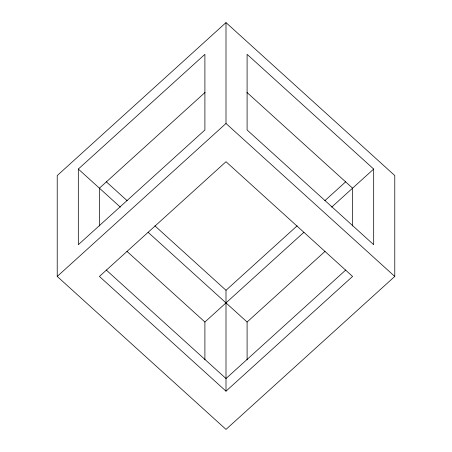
<?xml version="1.0" encoding="UTF-8"?>
<svg xmlns="http://www.w3.org/2000/svg" width="452" height="452" viewBox="0 0 452 452"><rect width="100%" height="100%" fill="white"/><g stroke="black" fill="none" stroke-linecap="round" stroke-linejoin="round"><path stroke-width="0.68" d="M226 22.6L57.223 175.562L57.223 276.438L226 429.4L394.777 276.438L394.777 175.562L226 22.6L226 123.475L394.777 276.438M78.32 169.054L204.903 54.33L204.903 129.984L78.32 244.707L78.32 169.054L120.339 207.135M205.078 92.411L99.417 188.173L99.417 226M57.223 276.438L226 123.475M226 391.161L99.417 276.438L226 161.714L352.583 276.438L226 391.161L226 290.286L297.139 225.814M324.858 200.688L345.78 181.727M204.903 359.843L204.903 322.016L303.936 232.26M331.661 207.135L373.68 169.054L247.097 54.33L247.097 129.984L373.68 244.707L373.68 169.054M247.097 359.843L247.097 322.016L325.033 251.38M345.78 269.991L226 378.55L106.22 269.991M246.922 92.411L352.583 188.173L352.583 226M106.22 181.727L127.142 200.688M154.861 225.814L226 290.286M148.064 232.26L247.097 322.016M126.967 251.38L204.903 322.016"/></g></svg>
